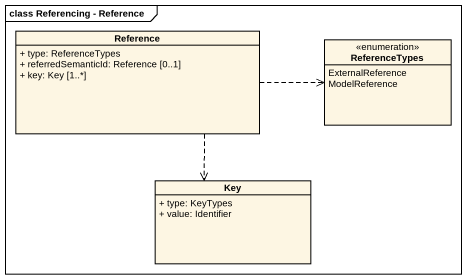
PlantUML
@startuml
mainframe class Referencing - Reference
hide circle
hide empty members
skinparam classAttributeIconSize 0
class Reference {
  + type: ReferenceTypes
  + referredSemanticId: Reference [0..1]
  + key: Key [1..*]
}
enum ReferenceTypes {
  ExternalReference
  ModelReference
}
class Key {
  + type: KeyTypes
  + value: Identifier
}
Reference .right.> ReferenceTypes
Reference ..> Key
@enduml
